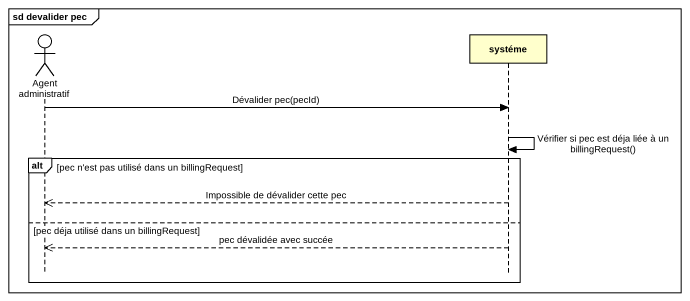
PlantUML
@startuml
mainframe sd devalider pec
hide footbox
actor "Agent administratif" as Agent_administratif
participant systéme

Agent_administratif -> systéme : Dévalider pec(pecId)
systéme -> systéme : Vérifier si pec est déja liée à un billingRequest()
alt pec n'est pas utilisé dans un billingRequest
  systéme -->> Agent_administratif : Impossible de dévalider cette pec
else pec déja utilisé dans un billingRequest
  systéme -->> Agent_administratif : pec dévalidée avec succée
end
@enduml
